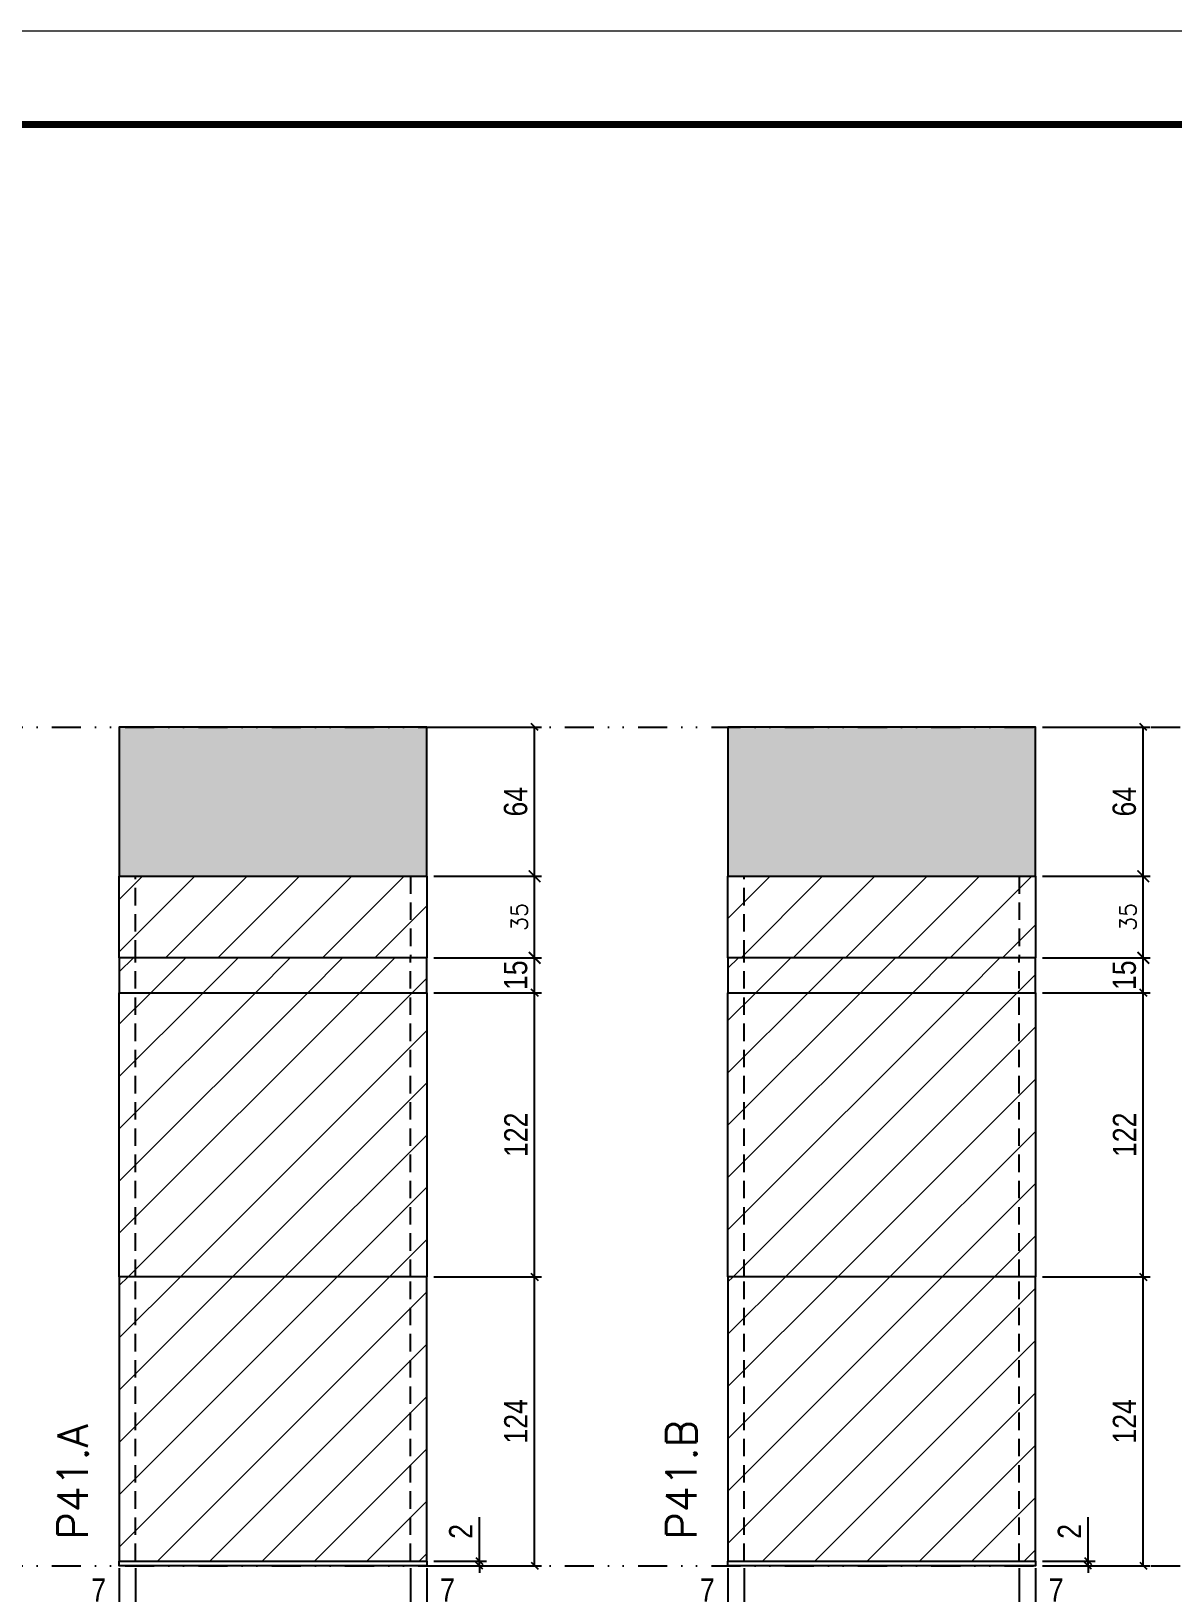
# Model space of a CAD drawing. Extents: x 2949 to 9203, y -16089 to 12527.
# Drawn here: x 8238 to 8728, y -778 to -108 of the extents above; entities that cross this region are included whole.
import ezdxf

# ---------------------------------------------------------------- set-up
doc = ezdxf.new("R2010")
doc.units = 0
for name, pattern in [('DASHED', [0.75, 0.5, -0.25]), ('DIVIDE2', [0.625, 0.25, -0.125, 0, -0.125, 0, -0.125]), ('HIDDEN', [0.375, 0.25, -0.125])]:
    doc.linetypes.add(name, pattern=pattern)
for name, color, linetype in [('COTA', 241, 'Continuous'), ('FUNDOS', 1, 'Continuous'), ('Nível', 160, 'Continuous'), ('Painéis', 200, 'Continuous'), ('Sarrafo de Pressão', 42, 'HIDDEN')]:
    doc.layers.add(name, color=color, linetype=linetype)
for name, color, linetype, lineweight in [('Folhas', 255, 'Continuous', 9), ('Hachura', 251, 'Continuous', 9), ('SARRAFO DE PRESSAO', 251, 'DASHED', 9), ('Texto Seção', 7, 'Continuous', 15)]:
    doc.layers.add(name, color=color, linetype=linetype, lineweight=lineweight)
doc.styles.add('COTA TECNICA', font='techl___.ttf', dxfattribs={"height": 10})
doc.styles.add('COTA TECNICA-50', font='techl___.ttf', dxfattribs={"height": 10})
doc.styles.add('REGUA-120', font='ROMANS.shx', dxfattribs={"height": 15})
doc.styles.add('ROMANS', font='romans.shx')
doc.dimstyles.new('COTA PAINEL-50', dxfattribs={"dimtxt": 10, "dimasz": 3, "dimexe": 3, "dimexo": 3, "dimgap": 3, "dimtad": 1, "dimdec": 1, "dimzin": 12, "dimdsep": 46, "dimtxsty": 'COTA TECNICA-50', "dimblk1": 'OBLIQUE', "dimblk2": 'OBLIQUE', "dimsah": 1, "dimcen": 0.9, "dimclrd": 4, "dimclre": 4, "dimclrt": 240, "dimadec": 1, "dimazin": 3, "dimtfac": 1, "dimtdec": 1, "dimtmove": 0, "dimatfit": 3, "dimfxl": 1, "dimtolj": 1, "dimtzin": 12, "dimarcsym": 0})
doc.dimstyles.new('Cota Paínel', dxfattribs={"dimtxt": 7, "dimasz": 5, "dimexe": 3, "dimexo": 3, "dimgap": 3, "dimtad": 1, "dimdec": 1, "dimzin": 12, "dimdsep": 46, "dimtxsty": 'ROMANS', "dimblk": 'ARCHTICK', "dimcen": 0, "dimclrd": 4, "dimclre": 4, "dimclrt": 1, "dimadec": 1, "dimazin": 3, "dimtfac": 1, "dimtdec": 1, "dimtmove": 0, "dimatfit": 3, "dimldrblk": 'OBLIQUE', "dimfxl": 1, "dimtolj": 1, "dimtzin": 12, "dimarcsym": 0})
doc.dimstyles.new('PAINEL', dxfattribs={"dimtxt": 10, "dimasz": 3, "dimexe": 3, "dimexo": 3, "dimgap": 3, "dimtad": 1, "dimdec": 1, "dimzin": 12, "dimdsep": 46, "dimtxsty": 'COTA TECNICA', "dimblk1": 'OBLIQUE', "dimblk2": 'OBLIQUE', "dimsah": 1, "dimcen": 0.9, "dimclrd": 4, "dimclre": 4, "dimclrt": 240, "dimadec": 1, "dimazin": 3, "dimtfac": 1, "dimtdec": 1, "dimtmove": 0, "dimatfit": 3, "dimfxl": 1, "dimtolj": 1, "dimtzin": 12, "dimarcsym": 0})
pattern_1 = [(45, (-124528.372, -33050.646), (-11.2253202, 11.2253202), [])]
pattern_2 = [(45, (-124583.025, -33050.646), (-11.2253202, 11.2253202), [])]

# ---------------------------------------------------------------- blocks, each defined once
blk = doc.blocks.new('9999999999')
at = {"layer": 'Folhas'}
blk.add_lwpolyline([(98138.98, 34190.21), (99623.98, 34190.21), (99623.98, 35240.21), (98138.98, 35240.21)], close=True, dxfattribs=at)
at = {"layer": 'Folhas', "color": 30, "const_width": 3}
blk.add_lwpolyline([(98213.98, 34230.21), (99583.98, 34230.21), (99583.98, 35200.21), (98213.98, 35200.21)], close=True, dxfattribs=at)
blk = doc.blocks.new('_Oblique')
at = {"color": 0, "linetype": 'ByBlock', "lineweight": -2}
blk.add_line((-0.5, -0.5), (0.5, 0.5), dxfattribs=at)
blk = doc.blocks.new('*D1786')
at = {"layer": 'COTA', "color": 4, "lineweight": -2, "transparency": 16777216}
for p, q in [((8275.49, -767.31), (8275.49, -821.48)), ((8407.49, -767.31), (8407.49, -821.48)), ((8275.49, -818.48), (8407.49, -818.48))]:
    blk.add_line(p, q, dxfattribs=at)
at = {"layer": 'Defpoints', "color": 0, "transparency": 16777216}
for p in [(8275.49, -764.31), (8407.49, -764.31), (8407.49, -818.48)]:
    blk.add_point(p, dxfattribs=at)
at = {"layer": 'COTA', "color": 4, "lineweight": -2, "transparency": 16777216, "xscale": 3, "yscale": 3, "zscale": 3, "rotation": 180}
blk.add_blockref('_Oblique', (8275.49, -818.48), dxfattribs=at)
at = {"layer": 'COTA', "color": 4, "lineweight": -2, "transparency": 16777216, "xscale": 3, "yscale": 3, "zscale": 3}
blk.add_blockref('_Oblique', (8407.49, -818.48), dxfattribs=at)
at = {"layer": 'COTA', "color": 240, "transparency": 16777216, "insert": (8341.49, -810.26), "char_height": 10, "attachment_point": 5, "style": 'COTA TECNICA'}
blk.add_mtext('\\A1;132', dxfattribs=at)
blk = doc.blocks.new('*D1787')
at = {"layer": 'COTA', "color": 4, "lineweight": -2, "transparency": 16777216}
for p, q in [((8410.49, -406.31), (8456.73, -406.31)), ((8453.73, -470.31), (8453.73, -406.31)), ((8410.49, -470.31), (8456.73, -470.31))]:
    blk.add_line(p, q, dxfattribs=at)
at = {"layer": 'Defpoints', "color": 0, "transparency": 16777216}
for p in [(8407.49, -406.31), (8453.73, -406.31), (8407.49, -470.31)]:
    blk.add_point(p, dxfattribs=at)
at = {"layer": 'COTA', "color": 4, "lineweight": -2, "transparency": 16777216, "xscale": 3, "yscale": 3, "zscale": 3}
for p, rotation in [((8453.73, -406.31), 90), ((8453.73, -470.31), 270)]:
    blk.add_blockref('_Oblique', p, dxfattribs=dict(at, rotation=rotation))
at = {"layer": 'COTA', "color": 240, "transparency": 16777216, "insert": (8445.62, -438.31), "char_height": 10, "attachment_point": 5, "rotation": 90, "style": 'COTA TECNICA'}
blk.add_mtext('\\A1;64', dxfattribs=at)
blk = doc.blocks.new('*D1788')
at = {"layer": 'COTA', "color": 4, "lineweight": -2, "transparency": 16777216}
for p, q in [((8410.49, -642.31), (8456.73, -642.31)), ((8453.73, -766.31), (8453.73, -642.31)), ((8410.49, -766.31), (8456.73, -766.31))]:
    blk.add_line(p, q, dxfattribs=at)
at = {"layer": 'Defpoints', "color": 0, "transparency": 16777216}
for p in [(8407.49, -642.31), (8453.73, -642.31), (8407.49, -766.31)]:
    blk.add_point(p, dxfattribs=at)
at = {"layer": 'COTA', "color": 4, "lineweight": -2, "transparency": 16777216, "xscale": 3, "yscale": 3, "zscale": 3}
for p, rotation in [((8453.73, -642.31), 90), ((8453.73, -766.31), 270)]:
    blk.add_blockref('_Oblique', p, dxfattribs=dict(at, rotation=rotation))
at = {"layer": 'COTA', "color": 240, "transparency": 16777216, "insert": (8445.65, -704.31), "char_height": 10, "attachment_point": 5, "rotation": 90, "style": 'COTA TECNICA-50'}
blk.add_mtext('\\A1;124', dxfattribs=at)
blk = doc.blocks.new('*D1789')
at = {"layer": 'COTA', "color": 4, "lineweight": -2, "transparency": 16777216}
for p, q in [((8430.01, -764.31), (8430.01, -745.51)), ((8410.49, -764.31), (8433.01, -764.31)), ((8410.49, -766.31), (8433.01, -766.31)), ((8430.01, -766.31), (8430.01, -764.31)), ((8430.01, -766.31), (8430.01, -769.31))]:
    blk.add_line(p, q, dxfattribs=at)
at = {"layer": 'Defpoints', "color": 0, "transparency": 16777216}
for p in [(8407.49, -764.31), (8407.49, -766.31), (8430.01, -766.31)]:
    blk.add_point(p, dxfattribs=at)
at = {"layer": 'COTA', "color": 4, "lineweight": -2, "transparency": 16777216, "xscale": 3, "yscale": 3, "zscale": 3}
for p, rotation in [((8430.01, -764.31), 270), ((8430.01, -766.31), 90)]:
    blk.add_blockref('_Oblique', p, dxfattribs=dict(at, rotation=rotation))
at = {"layer": 'COTA', "color": 240, "transparency": 16777216, "insert": (8422.01, -751.56), "char_height": 10, "attachment_point": 5, "rotation": 90, "style": 'COTA TECNICA-50'}
blk.add_mtext('\\A1;2', dxfattribs=at)
blk = doc.blocks.new('*D1790')
at = {"layer": 'COTA', "color": 4, "linetype": 'ByBlock', "lineweight": -2, "transparency": 16777216}
for p, q in [((8410.49, -520.31), (8456.73, -520.31)), ((8453.73, -642.31), (8453.73, -520.31)), ((8410.49, -642.31), (8456.73, -642.31))]:
    blk.add_line(p, q, dxfattribs=at)
at = {"layer": 'Defpoints', "color": 0, "linetype": 'ByBlock', "transparency": 16777216}
for p in [(8407.49, -520.31), (8453.73, -520.31), (8407.49, -642.31)]:
    blk.add_point(p, dxfattribs=at)
at = {"layer": 'COTA', "color": 4, "linetype": 'ByBlock', "lineweight": -2, "transparency": 16777216, "xscale": 3, "yscale": 3, "zscale": 3}
for p, rotation in [((8453.73, -520.31), 90), ((8453.73, -642.31), 270)]:
    blk.add_blockref('_Oblique', p, dxfattribs=dict(at, rotation=rotation))
at = {"layer": 'COTA', "color": 240, "linetype": 'ByBlock', "transparency": 16777216, "insert": (8445.67, -581.31), "char_height": 10, "attachment_point": 5, "rotation": 90, "style": 'COTA TECNICA'}
blk.add_mtext('\\A1;122', dxfattribs=at)
blk = doc.blocks.new('*D1791')
at = {"layer": 'COTA', "color": 4, "lineweight": -2, "transparency": 16777216}
for p, q in [((8275.49, -769.31), (8275.49, -787.82)), ((8282.49, -767.31), (8282.49, -787.82)), ((8275.49, -784.82), (8260.76, -784.82)), ((8282.49, -784.82), (8275.49, -784.82))]:
    blk.add_line(p, q, dxfattribs=at)
at = {"layer": 'Defpoints', "color": 0, "transparency": 16777216}
for p in [(8275.49, -766.31), (8282.49, -764.31), (8275.49, -784.82)]:
    blk.add_point(p, dxfattribs=at)
at = {"layer": 'COTA', "color": 4, "lineweight": -2, "transparency": 16777216, "xscale": 3, "yscale": 3, "zscale": 3, "rotation": 180}
blk.add_blockref('_Oblique', (8275.49, -784.82), dxfattribs=at)
at = {"layer": 'COTA', "color": 4, "lineweight": -2, "transparency": 16777216, "xscale": 3, "yscale": 3, "zscale": 3}
blk.add_blockref('_Oblique', (8282.49, -784.82), dxfattribs=at)
at = {"layer": 'COTA', "color": 240, "transparency": 16777216, "insert": (8266.62, -776.75), "char_height": 10, "attachment_point": 5, "style": 'COTA TECNICA-50'}
blk.add_mtext('\\A1;7', dxfattribs=at)
blk = doc.blocks.new('*D1792')
at = {"layer": 'COTA', "color": 4, "lineweight": -2, "transparency": 16777216}
for p, q in [((8400.49, -767.31), (8400.49, -787.82)), ((8407.49, -769.31), (8407.49, -787.82)), ((8400.49, -784.82), (8407.49, -784.82)), ((8407.49, -784.82), (8422.22, -784.82))]:
    blk.add_line(p, q, dxfattribs=at)
at = {"layer": 'Defpoints', "color": 0, "transparency": 16777216}
for p in [(8400.49, -764.31), (8407.49, -766.31), (8407.49, -784.82)]:
    blk.add_point(p, dxfattribs=at)
at = {"layer": 'COTA', "color": 4, "lineweight": -2, "transparency": 16777216, "xscale": 3, "yscale": 3, "zscale": 3, "rotation": 180}
blk.add_blockref('_Oblique', (8400.49, -784.82), dxfattribs=at)
at = {"layer": 'COTA', "color": 4, "lineweight": -2, "transparency": 16777216, "xscale": 3, "yscale": 3, "zscale": 3}
blk.add_blockref('_Oblique', (8407.49, -784.82), dxfattribs=at)
at = {"layer": 'COTA', "color": 240, "transparency": 16777216, "insert": (8416.35, -776.75), "char_height": 10, "attachment_point": 5, "style": 'COTA TECNICA-50'}
blk.add_mtext('\\A1;7', dxfattribs=at)
blk = doc.blocks.new('*D1814')
at = {"layer": 'Defpoints', "color": 0, "linetype": 'ByBlock', "transparency": 16777216}
for p in [(8407.49, -505.31), (8453.73, -505.31), (8407.49, -520.31)]:
    blk.add_point(p, dxfattribs=at)
at = {"layer": 'FUNDOS', "color": 4, "linetype": 'ByBlock', "lineweight": -2, "transparency": 16777216}
for p, q in [((8410.49, -505.31), (8456.73, -505.31)), ((8453.73, -520.31), (8453.73, -505.31)), ((8410.49, -520.31), (8456.73, -520.31))]:
    blk.add_line(p, q, dxfattribs=at)
at = {"layer": 'FUNDOS', "color": 4, "linetype": 'ByBlock', "lineweight": -2, "transparency": 16777216, "xscale": 3, "yscale": 3, "zscale": 3}
for p, rotation in [((8453.73, -505.31), 90), ((8453.73, -520.31), 270)]:
    blk.add_blockref('_Oblique', p, dxfattribs=dict(at, rotation=rotation))
at = {"layer": 'FUNDOS', "color": 240, "linetype": 'ByBlock', "transparency": 16777216, "insert": (8445.62, -512.81), "char_height": 10, "attachment_point": 5, "rotation": 90, "style": 'COTA TECNICA'}
blk.add_mtext('\\A1;15', dxfattribs=at)
blk = doc.blocks.new('*D1793')
at = {"layer": 'COTA', "color": 4, "lineweight": -2, "transparency": 16777216}
for p, q in [((8536.71, -767.31), (8536.71, -821.48)), ((8668.71, -767.31), (8668.71, -821.48)), ((8536.71, -818.48), (8668.71, -818.48))]:
    blk.add_line(p, q, dxfattribs=at)
at = {"layer": 'Defpoints', "color": 0, "transparency": 16777216}
for p in [(8536.71, -764.31), (8668.71, -764.31), (8668.71, -818.48)]:
    blk.add_point(p, dxfattribs=at)
at = {"layer": 'COTA', "color": 4, "lineweight": -2, "transparency": 16777216, "xscale": 3, "yscale": 3, "zscale": 3, "rotation": 180}
blk.add_blockref('_Oblique', (8536.71, -818.48), dxfattribs=at)
at = {"layer": 'COTA', "color": 4, "lineweight": -2, "transparency": 16777216, "xscale": 3, "yscale": 3, "zscale": 3}
blk.add_blockref('_Oblique', (8668.71, -818.48), dxfattribs=at)
at = {"layer": 'COTA', "color": 240, "transparency": 16777216, "insert": (8602.71, -810.26), "char_height": 10, "attachment_point": 5, "style": 'COTA TECNICA'}
blk.add_mtext('\\A1;132', dxfattribs=at)
blk = doc.blocks.new('*D1794')
at = {"layer": 'COTA', "color": 4, "lineweight": -2, "transparency": 16777216}
for p, q in [((8671.71, -406.31), (8717.95, -406.31)), ((8714.95, -470.31), (8714.95, -406.31)), ((8671.71, -470.31), (8717.95, -470.31))]:
    blk.add_line(p, q, dxfattribs=at)
at = {"layer": 'Defpoints', "color": 0, "transparency": 16777216}
for p in [(8668.71, -406.31), (8714.95, -406.31), (8668.71, -470.31)]:
    blk.add_point(p, dxfattribs=at)
at = {"layer": 'COTA', "color": 4, "lineweight": -2, "transparency": 16777216, "xscale": 3, "yscale": 3, "zscale": 3}
for p, rotation in [((8714.95, -406.31), 90), ((8714.95, -470.31), 270)]:
    blk.add_blockref('_Oblique', p, dxfattribs=dict(at, rotation=rotation))
at = {"layer": 'COTA', "color": 240, "transparency": 16777216, "insert": (8706.84, -438.31), "char_height": 10, "attachment_point": 5, "rotation": 90, "style": 'COTA TECNICA'}
blk.add_mtext('\\A1;64', dxfattribs=at)
blk = doc.blocks.new('*D1795')
at = {"layer": 'COTA', "color": 4, "lineweight": -2, "transparency": 16777216}
for p, q in [((8671.71, -642.31), (8717.95, -642.31)), ((8714.95, -766.31), (8714.95, -642.31)), ((8671.71, -766.31), (8717.95, -766.31))]:
    blk.add_line(p, q, dxfattribs=at)
at = {"layer": 'Defpoints', "color": 0, "transparency": 16777216}
for p in [(8668.71, -642.31), (8714.95, -642.31), (8668.71, -766.31)]:
    blk.add_point(p, dxfattribs=at)
at = {"layer": 'COTA', "color": 4, "lineweight": -2, "transparency": 16777216, "xscale": 3, "yscale": 3, "zscale": 3}
for p, rotation in [((8714.95, -642.31), 90), ((8714.95, -766.31), 270)]:
    blk.add_blockref('_Oblique', p, dxfattribs=dict(at, rotation=rotation))
at = {"layer": 'COTA', "color": 240, "transparency": 16777216, "insert": (8706.87, -704.31), "char_height": 10, "attachment_point": 5, "rotation": 90, "style": 'COTA TECNICA-50'}
blk.add_mtext('\\A1;124', dxfattribs=at)
blk = doc.blocks.new('*D1796')
at = {"layer": 'COTA', "color": 4, "lineweight": -2, "transparency": 16777216}
for p, q in [((8691.23, -764.31), (8691.23, -745.51)), ((8671.71, -764.31), (8694.23, -764.31)), ((8671.71, -766.31), (8694.23, -766.31)), ((8691.23, -766.31), (8691.23, -764.31)), ((8691.23, -766.31), (8691.23, -769.31))]:
    blk.add_line(p, q, dxfattribs=at)
at = {"layer": 'Defpoints', "color": 0, "transparency": 16777216}
for p in [(8668.71, -764.31), (8668.71, -766.31), (8691.23, -766.31)]:
    blk.add_point(p, dxfattribs=at)
at = {"layer": 'COTA', "color": 4, "lineweight": -2, "transparency": 16777216, "xscale": 3, "yscale": 3, "zscale": 3}
for p, rotation in [((8691.23, -764.31), 270), ((8691.23, -766.31), 90)]:
    blk.add_blockref('_Oblique', p, dxfattribs=dict(at, rotation=rotation))
at = {"layer": 'COTA', "color": 240, "transparency": 16777216, "insert": (8683.23, -751.56), "char_height": 10, "attachment_point": 5, "rotation": 90, "style": 'COTA TECNICA-50'}
blk.add_mtext('\\A1;2', dxfattribs=at)
blk = doc.blocks.new('*D1797')
at = {"layer": 'COTA', "color": 4, "linetype": 'ByBlock', "lineweight": -2, "transparency": 16777216}
for p, q in [((8671.71, -520.31), (8717.95, -520.31)), ((8714.95, -642.31), (8714.95, -520.31)), ((8671.71, -642.31), (8717.95, -642.31))]:
    blk.add_line(p, q, dxfattribs=at)
at = {"layer": 'Defpoints', "color": 0, "linetype": 'ByBlock', "transparency": 16777216}
for p in [(8668.71, -520.31), (8714.95, -520.31), (8668.71, -642.31)]:
    blk.add_point(p, dxfattribs=at)
at = {"layer": 'COTA', "color": 4, "linetype": 'ByBlock', "lineweight": -2, "transparency": 16777216, "xscale": 3, "yscale": 3, "zscale": 3}
for p, rotation in [((8714.95, -520.31), 90), ((8714.95, -642.31), 270)]:
    blk.add_blockref('_Oblique', p, dxfattribs=dict(at, rotation=rotation))
at = {"layer": 'COTA', "color": 240, "linetype": 'ByBlock', "transparency": 16777216, "insert": (8706.89, -581.31), "char_height": 10, "attachment_point": 5, "rotation": 90, "style": 'COTA TECNICA'}
blk.add_mtext('\\A1;122', dxfattribs=at)
blk = doc.blocks.new('*D1798')
at = {"layer": 'COTA', "color": 4, "lineweight": -2, "transparency": 16777216}
for p, q in [((8536.71, -769.31), (8536.71, -787.82)), ((8543.71, -767.31), (8543.71, -787.82)), ((8536.71, -784.82), (8521.98, -784.82)), ((8543.71, -784.82), (8536.71, -784.82))]:
    blk.add_line(p, q, dxfattribs=at)
at = {"layer": 'Defpoints', "color": 0, "transparency": 16777216}
for p in [(8536.71, -766.31), (8543.71, -764.31), (8536.71, -784.82)]:
    blk.add_point(p, dxfattribs=at)
at = {"layer": 'COTA', "color": 4, "lineweight": -2, "transparency": 16777216, "xscale": 3, "yscale": 3, "zscale": 3, "rotation": 180}
blk.add_blockref('_Oblique', (8536.71, -784.82), dxfattribs=at)
at = {"layer": 'COTA', "color": 4, "lineweight": -2, "transparency": 16777216, "xscale": 3, "yscale": 3, "zscale": 3}
blk.add_blockref('_Oblique', (8543.71, -784.82), dxfattribs=at)
at = {"layer": 'COTA', "color": 240, "transparency": 16777216, "insert": (8527.84, -776.75), "char_height": 10, "attachment_point": 5, "style": 'COTA TECNICA-50'}
blk.add_mtext('\\A1;7', dxfattribs=at)
blk = doc.blocks.new('*D1799')
at = {"layer": 'COTA', "color": 4, "lineweight": -2, "transparency": 16777216}
for p, q in [((8661.71, -767.31), (8661.71, -787.82)), ((8668.71, -769.31), (8668.71, -787.82)), ((8661.71, -784.82), (8668.71, -784.82)), ((8668.71, -784.82), (8683.44, -784.82))]:
    blk.add_line(p, q, dxfattribs=at)
at = {"layer": 'Defpoints', "color": 0, "transparency": 16777216}
for p in [(8661.71, -764.31), (8668.71, -766.31), (8668.71, -784.82)]:
    blk.add_point(p, dxfattribs=at)
at = {"layer": 'COTA', "color": 4, "lineweight": -2, "transparency": 16777216, "xscale": 3, "yscale": 3, "zscale": 3, "rotation": 180}
blk.add_blockref('_Oblique', (8661.71, -784.82), dxfattribs=at)
at = {"layer": 'COTA', "color": 4, "lineweight": -2, "transparency": 16777216, "xscale": 3, "yscale": 3, "zscale": 3}
blk.add_blockref('_Oblique', (8668.71, -784.82), dxfattribs=at)
at = {"layer": 'COTA', "color": 240, "transparency": 16777216, "insert": (8677.57, -776.75), "char_height": 10, "attachment_point": 5, "style": 'COTA TECNICA-50'}
blk.add_mtext('\\A1;7', dxfattribs=at)
blk = doc.blocks.new('*D1815')
at = {"layer": 'Defpoints', "color": 0, "linetype": 'ByBlock', "transparency": 16777216}
for p in [(8668.71, -505.31), (8714.95, -505.31), (8668.71, -520.31)]:
    blk.add_point(p, dxfattribs=at)
at = {"layer": 'FUNDOS', "color": 4, "linetype": 'ByBlock', "lineweight": -2, "transparency": 16777216}
for p, q in [((8671.71, -505.31), (8717.95, -505.31)), ((8714.95, -520.31), (8714.95, -505.31)), ((8671.71, -520.31), (8717.95, -520.31))]:
    blk.add_line(p, q, dxfattribs=at)
at = {"layer": 'FUNDOS', "color": 4, "linetype": 'ByBlock', "lineweight": -2, "transparency": 16777216, "xscale": 3, "yscale": 3, "zscale": 3}
for p, rotation in [((8714.95, -505.31), 90), ((8714.95, -520.31), 270)]:
    blk.add_blockref('_Oblique', p, dxfattribs=dict(at, rotation=rotation))
at = {"layer": 'FUNDOS', "color": 240, "linetype": 'ByBlock', "transparency": 16777216, "insert": (8706.84, -512.81), "char_height": 10, "attachment_point": 5, "rotation": 90, "style": 'COTA TECNICA'}
blk.add_mtext('\\A1;15', dxfattribs=at)
blk = doc.blocks.new('_ArchTick')
at = {"color": 0, "linetype": 'ByBlock', "const_width": 0.15}
blk.add_lwpolyline([(-0.5, -0.5), (0.5, 0.5)], dxfattribs=at)
blk = doc.blocks.new('*D1800')
at = {"layer": 'COTA', "color": 4, "lineweight": -2, "transparency": 16777216}
for p, q in [((8410.49, -470.31), (8456.73, -470.31)), ((8453.73, -505.31), (8453.73, -470.31)), ((8410.49, -505.31), (8456.73, -505.31))]:
    blk.add_line(p, q, dxfattribs=at)
at = {"layer": 'Defpoints', "color": 0, "transparency": 16777216}
for p in [(8407.49, -470.31), (8453.73, -470.31), (8407.49, -505.31)]:
    blk.add_point(p, dxfattribs=at)
at = {"layer": 'COTA', "color": 4, "lineweight": -2, "transparency": 16777216, "xscale": 5, "yscale": 5, "zscale": 5}
for p, rotation in [((8453.73, -470.31), 90), ((8453.73, -505.31), 270)]:
    blk.add_blockref('_ArchTick', p, dxfattribs=dict(at, rotation=rotation))
at = {"layer": 'COTA', "color": 1, "transparency": 16777216, "insert": (8447.23, -487.81), "char_height": 7, "attachment_point": 5, "rotation": 90, "style": 'ROMANS'}
blk.add_mtext('\\A1;35', dxfattribs=at)
blk = doc.blocks.new('*D1801')
at = {"layer": 'COTA', "color": 4, "lineweight": -2, "transparency": 16777216}
for p, q in [((8671.71, -470.31), (8717.95, -470.31)), ((8714.95, -505.31), (8714.95, -470.31)), ((8671.71, -505.31), (8717.95, -505.31))]:
    blk.add_line(p, q, dxfattribs=at)
at = {"layer": 'Defpoints', "color": 0, "transparency": 16777216}
for p in [(8668.71, -470.31), (8714.95, -470.31), (8668.71, -505.31)]:
    blk.add_point(p, dxfattribs=at)
at = {"layer": 'COTA', "color": 4, "lineweight": -2, "transparency": 16777216, "xscale": 5, "yscale": 5, "zscale": 5}
for p, rotation in [((8714.95, -470.31), 90), ((8714.95, -505.31), 270)]:
    blk.add_blockref('_ArchTick', p, dxfattribs=dict(at, rotation=rotation))
at = {"layer": 'COTA', "color": 1, "transparency": 16777216, "insert": (8708.45, -487.81), "char_height": 7, "attachment_point": 5, "rotation": 90, "style": 'ROMANS'}
blk.add_mtext('\\A1;35', dxfattribs=at)

msp = doc.modelspace()

# ---------------------------------------------------------------- hatches: boundary and pattern name
at = {"layer": 'COTA', "linetype": 'ByBlock'}
h = msp.add_hatch(dxfattribs=at)
h.set_pattern_fill('AR-CONC', color=256, scale=0.03)
h.set_pattern_definition([(50, (-122827.596, -27275.571), (5.46554007, -0.47817257), [0.5715, -6.2865]), (355, (-122827.596, -27275.571), (-1.05730264, 5.73170536), [0.4572, -5.02921753]), (100.4514447, (-122827.1405, -27275.611), (4.40823741, 5.25353256), [0.48570026, -5.34270734]), (46.1842, (-122827.596, -27274.047), (8.13237123, -1.26126984), [0.85725, -9.42975]), (96.6355576, (-122826.918, -27274.152), (7.122124, 7.42278374), [0.7285507, -8.01406824]), (351.184151, (-122827.596, -27274.047), (7.122124, 7.42278374), [0.685799, -7.54379196]), (21, (-122826.834, -27274.428), (4.54843174, -3.06795595), [0.5715, -6.2865]), (326, (-122826.834, -27274.428), (1.85406085, 5.52563898), [0.4572, -5.0292]), (71.451445, (-122826.455, -27274.6836), (6.40249258, 2.45768307), [0.48570026, -5.34269813]), (37.5, (-122827.596, -27275.571), (0.092658098, 2.536651166), [0, -4.96824, 0, -5.1054, 0, -5.04825]), (7.5, (-122827.596, -27275.571), (2.004589875, 3.005417245), [0, -2.91084, 0, -4.85394, 0, -1.92405]), (327.5, (-122829.2953, -27275.571), (4.067717855, -0.17186232), [0, -1.905, 0, -5.9436, 0, -7.8867]), (317.5, (-122830.0573, -27275.571), (4.44387544, 0.76279473), [0, -2.4765, 0, -3.94716, 0, -5.6007])])
h.paths.add_polyline_path([(8275.49, -470.31), (8407.49, -470.31), (8407.49, -406.31), (8275.49, -406.31)])
h = msp.add_hatch(dxfattribs=at)
h.set_pattern_fill('AR-CONC', color=256, scale=0.03)
h.set_pattern_definition([(50, (-122566.3774, -27275.571), (5.46554007, -0.47817257), [0.5715, -6.2865]), (355, (-122566.3774, -27275.571), (-1.05730264, 5.73170536), [0.4572, -5.02921753]), (100.4514447, (-122565.922, -27275.611), (4.40823741, 5.25353256), [0.48570026, -5.34270734]), (46.1842, (-122566.3774, -27274.047), (8.13237123, -1.26126984), [0.85725, -9.42975]), (96.6355576, (-122565.7, -27274.152), (7.122124, 7.42278374), [0.7285507, -8.01406824]), (351.184151, (-122566.377, -27274.047), (7.122124, 7.42278374), [0.685799, -7.54379196]), (21, (-122565.6154, -27274.428), (4.54843174, -3.06795595), [0.5715, -6.2865]), (326, (-122565.6154, -27274.428), (1.85406085, 5.52563898), [0.4572, -5.0292]), (71.451445, (-122565.2363, -27274.6836), (6.40249258, 2.45768307), [0.48570026, -5.34269813]), (37.5, (-122566.3774, -27275.571), (0.092658098, 2.536651166), [0, -4.96824, 0, -5.1054, 0, -5.04825]), (7.5, (-122566.3774, -27275.571), (2.004589875, 3.005417245), [0, -2.91084, 0, -4.85394, 0, -1.92405]), (327.5, (-122568.0766, -27275.571), (4.067717855, -0.17186232), [0, -1.905, 0, -5.9436, 0, -7.8867]), (317.5, (-122568.8386, -27275.571), (4.44387544, 0.76279473), [0, -2.4765, 0, -3.94716, 0, -5.6007])])
h.paths.add_polyline_path([(8536.71, -470.31), (8668.71, -470.31), (8668.71, -406.31), (8536.71, -406.31)])
at = {"layer": 'Hachura'}
h = msp.add_hatch(dxfattribs=at)
h.set_pattern_fill('ANSI31', color=256, scale=5)
h.paths.add_polyline_path([(8407.49, -470.31), (8275.49, -470.31), (8275.49, -505.31), (8407.49, -505.31)])
h = msp.add_hatch(dxfattribs=at)
h.set_pattern_fill('ANSI31', color=256, scale=5)
h.paths.add_polyline_path([(8668.71, -470.31), (8536.71, -470.31), (8536.71, -505.31), (8668.71, -505.31)])
at = {"layer": 'Hachura', "linetype": 'ByBlock'}
h = msp.add_hatch(dxfattribs=at)
h.set_pattern_fill('ANSI31', color=256, scale=5)
h.set_pattern_definition(pattern_1)
h.paths.add_polyline_path([(8275.49, -505.31), (8275.49, -520.31), (8407.49, -520.31), (8407.49, -505.31)])
h = msp.add_hatch(dxfattribs=at)
h.set_pattern_fill('ANSI31', color=256, scale=5)
h.set_pattern_definition(pattern_2)
h.paths.add_polyline_path([(8668.71, -505.31), (8536.71, -505.31), (8536.71, -520.31), (8668.71, -520.31)])
h = msp.add_hatch(dxfattribs=at)
h.set_pattern_fill('ANSI31', color=256, scale=5)
h.set_pattern_definition(pattern_1)
h.paths.add_polyline_path([(8407.49, -520.31), (8275.49, -520.31), (8275.49, -642.31), (8407.49, -642.31)])
h = msp.add_hatch(dxfattribs=at)
h.set_pattern_fill('ANSI31', color=256, scale=5)
h.set_pattern_definition(pattern_2)
h.paths.add_polyline_path([(8668.71, -642.31), (8668.71, -520.31), (8536.71, -520.31), (8536.71, -642.31)])
h = msp.add_hatch(dxfattribs=at)
h.set_pattern_fill('ANSI31', color=256, scale=5)
h.set_pattern_definition(pattern_1)
h.paths.add_polyline_path([(8407.49, -642.31), (8275.49, -642.31), (8275.49, -764.31), (8407.49, -764.31)])
h = msp.add_hatch(dxfattribs=at)
h.set_pattern_fill('ANSI31', color=256, scale=5)
h.set_pattern_definition(pattern_2)
h.paths.add_polyline_path([(8668.71, -642.31), (8536.71, -642.31), (8536.71, -764.31), (8668.71, -764.31)])

# ---------------------------------------------------------------- linework, layer by layer
at = {"layer": 'COTA', "linetype": 'ByBlock'}
for points in [[(8275.49, -470.31), (8407.49, -470.31), (8407.49, -406.31), (8275.49, -406.31)], [(8536.71, -470.31), (8668.71, -470.31), (8668.71, -406.31), (8536.71, -406.31)]]:
    msp.add_lwpolyline(points, close=True, dxfattribs=at)
at = {"layer": 'Nível', "color": 4, "linetype": 'DIVIDE2', "ltscale": 50}
for p, q in [((8152.19, -406.31), (9162.53, -406.31)), ((8152.19, -766.31), (9162.53, -766.31))]:
    msp.add_line(p, q, dxfattribs=at)
at = {"layer": 'Painéis'}
for p, q in [((8275.49, -470.31), (8407.49, -470.31)), ((8275.49, -505.31), (8275.49, -470.31)), ((8407.49, -470.31), (8407.49, -505.31)), ((8536.71, -470.31), (8668.71, -470.31)), ((8536.71, -505.31), (8536.71, -470.31)), ((8668.71, -470.31), (8668.71, -505.31))]:
    msp.add_line(p, q, dxfattribs=at)
for points in [[(8275.49, -520.31), (8407.49, -520.31), (8407.49, -505.31), (8275.49, -505.31)], [(8536.71, -520.31), (8668.71, -520.31), (8668.71, -505.31), (8536.71, -505.31)], [(8407.49, -642.31), (8275.49, -642.31), (8275.49, -520.31), (8407.49, -520.31)], [(8668.71, -642.31), (8536.71, -642.31), (8536.71, -520.31), (8668.71, -520.31)], [(8275.49, -764.31), (8407.49, -764.31), (8407.49, -642.31), (8275.49, -642.31)], [(8536.71, -764.31), (8668.71, -764.31), (8668.71, -642.31), (8536.71, -642.31)], [(8275.49, -764.31), (8407.49, -764.31), (8407.49, -766.31), (8275.49, -766.31)], [(8536.71, -764.31), (8668.71, -764.31), (8668.71, -766.31), (8536.71, -766.31)]]:
    msp.add_lwpolyline(points, close=True, dxfattribs=at)
at = {"layer": 'Sarrafo de Pressão', "ltscale": 30}
for p, q in [((8282.49, -505.31), (8282.49, -470.31)), ((8400.49, -470.31), (8400.49, -505.31)), ((8543.71, -505.31), (8543.71, -470.31)), ((8661.71, -470.31), (8661.71, -505.31)), ((8282.49, -642.31), (8282.49, -505.31)), ((8400.49, -642.31), (8400.49, -505.31)), ((8543.71, -642.31), (8543.71, -505.31)), ((8661.71, -642.31), (8661.71, -505.31)), ((8282.49, -764.31), (8282.49, -642.31)), ((8400.49, -764.31), (8400.49, -642.31)), ((8543.71, -764.31), (8543.71, -642.31)), ((8661.71, -764.31), (8661.71, -642.31))]:
    msp.add_line(p, q, dxfattribs=at)

# ---------------------------------------------------------------- block references
at = {"layer": 'SARRAFO DE PRESSAO', "color": 6, "linetype": 'ByBlock'}
msp.add_blockref('9999999999', (-90421.44, -35347.8), dxfattribs=at)

# ---------------------------------------------------------------- texts
at = {"layer": 'Texto Seção', "char_height": 13, "width": 285.3299, "attachment_point": 7, "rotation": 90, "style": 'REGUA-120'}
for s, insert in [('P41.A', (8262.02, -755.06)), ('P41.B', (8523.24, -755.06))]:
    msp.add_mtext(s, dxfattribs=dict(at, insert=insert))

# ---------------------------------------------------------------- dimensions: what is measured, and where the dimension line sits
at = {"layer": 'COTA'}
for base, p1, p2, picture, middle in [((8453.73, -406.31), (8407.49, -470.31), (8407.49, -406.31), '*D1787', (8445.62, -438.31)), ((8714.95, -406.31), (8668.71, -470.31), (8668.71, -406.31), '*D1794', (8706.84, -438.31))]:
    dim = msp.add_linear_dim(base=base, p1=p1, p2=p2, angle=90, dimstyle='PAINEL', override={"dimarcsym": 2}, dxfattribs=at)
    dim.commit()
    dim.dimension.update_dxf_attribs({"geometry": picture, "text_midpoint": middle})
for base, p1, p2, angle, dimstyle, picture, middle in [((8453.73, -470.31), (8407.49, -505.31), (8407.49, -470.31), 90, 'Cota Paínel', '*D1800', (8447.23, -487.81)), ((8714.95, -470.31), (8668.71, -505.31), (8668.71, -470.31), 90, 'Cota Paínel', '*D1801', (8708.45, -487.81)), ((8453.73, -642.31), (8407.49, -766.31), (8407.49, -642.31), 90, 'COTA PAINEL-50', '*D1788', (8445.65, -704.31)), ((8714.95, -642.31), (8668.71, -766.31), (8668.71, -642.31), 90, 'COTA PAINEL-50', '*D1795', (8706.87, -704.31)), ((8275.49, -784.82), (8282.49, -764.31), (8275.49, -766.31), 180, 'COTA PAINEL-50', '*D1791', (8266.62, -776.75)), ((8536.71, -784.82), (8543.71, -764.31), (8536.71, -766.31), 180, 'COTA PAINEL-50', '*D1798', (8527.84, -776.75))]:
    dim = msp.add_linear_dim(base=base, p1=p1, p2=p2, angle=angle, dimstyle=dimstyle, dxfattribs=at)
    dim.commit()
    dim.dimension.update_dxf_attribs({"geometry": picture, "text_midpoint": middle})
at = {"layer": 'COTA', "linetype": 'ByBlock'}
for base, p1, p2, picture, middle in [((8453.73, -520.31), (8407.49, -642.31), (8407.49, -520.31), '*D1790', (8445.67, -581.31)), ((8714.95, -520.31), (8668.71, -642.31), (8668.71, -520.31), '*D1797', (8706.89, -581.31))]:
    dim = msp.add_linear_dim(base=base, p1=p1, p2=p2, angle=90, dimstyle='PAINEL', dxfattribs=at)
    dim.commit()
    dim.dimension.update_dxf_attribs({"geometry": picture, "text_midpoint": middle})
at = {"layer": 'COTA'}
for base, p1, p2, picture, middle in [((8430.01, -766.31), (8407.49, -764.31), (8407.49, -766.31), '*D1789', (8430.01, -751.56)), ((8691.23, -766.31), (8668.71, -764.31), (8668.71, -766.31), '*D1796', (8691.23, -751.56))]:
    dim = msp.add_linear_dim(base=base, p1=p1, p2=p2, angle=90, dimstyle='COTA PAINEL-50', dxfattribs=at)
    dim.commit()
    dim.dimension.update_dxf_attribs({"geometry": picture, "text_midpoint": middle, "dimtype": 160})
for base, p1, p2, picture, middle in [((8407.49, -818.48), (8275.49, -764.31), (8407.49, -764.31), '*D1786', (8341.49, -810.26)), ((8668.71, -818.48), (8536.71, -764.31), (8668.71, -764.31), '*D1793', (8602.71, -810.26))]:
    dim = msp.add_linear_dim(base=base, p1=p1, p2=p2, dimstyle='PAINEL', override={"dimarcsym": 2}, dxfattribs=at)
    dim.commit()
    dim.dimension.update_dxf_attribs({"geometry": picture, "text_midpoint": middle})
for base, p1, p2, picture, middle in [((8407.49, -784.82), (8400.49, -764.31), (8407.49, -766.31), '*D1792', (8416.35, -776.75)), ((8668.71, -784.82), (8661.71, -764.31), (8668.71, -766.31), '*D1799', (8677.57, -776.75))]:
    dim = msp.add_linear_dim(base=base, p1=p1, p2=p2, dimstyle='COTA PAINEL-50', dxfattribs=at)
    dim.commit()
    dim.dimension.update_dxf_attribs({"geometry": picture, "text_midpoint": middle})
at = {"layer": 'FUNDOS', "linetype": 'ByBlock'}
for base, p1, p2, picture, middle in [((8453.73, -505.31), (8407.49, -520.31), (8407.49, -505.31), '*D1814', (8453.73, -512.81)), ((8714.95, -505.31), (8668.71, -520.31), (8668.71, -505.31), '*D1815', (8714.95, -512.81))]:
    dim = msp.add_linear_dim(base=base, p1=p1, p2=p2, angle=90, dimstyle='PAINEL', dxfattribs=at)
    dim.commit()
    dim.dimension.update_dxf_attribs({"geometry": picture, "text_midpoint": middle, "dimtype": 160})

doc.saveas('drawing.dxf')
